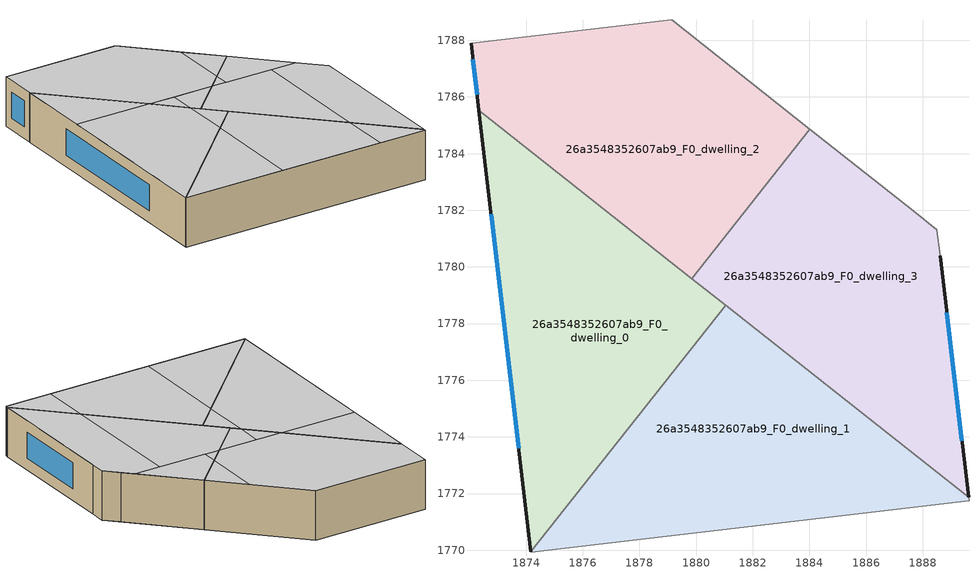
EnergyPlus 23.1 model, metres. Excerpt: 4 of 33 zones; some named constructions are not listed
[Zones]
26a3548352607ab9_F0_dwelling_0
 floor ground (EU_floor_Construction): 1881.04,1778.64 1874.17,1769.94 1872.33,1785.53 z0
 wall outside (EU_wall_Construction): 1872.33,1785.53 1874.17,1769.94 z0:3
 wall to 26a3548352607ab9_F0_dwelling_1 (EU_wall_Construction): 1874.17,1769.94 1881.04,1778.64 z0:3
 wall to 26a3548352607ab9_F0_dwelling_2 (EU_wall_Construction): 1879.84,1779.59 1872.33,1785.53 z0:3
 wall to 26a3548352607ab9_F0_dwelling_3 (EU_wall_Construction): 1881.04,1778.64 1879.84,1779.59 z0:3
 window (EU_Window_Construction): 1872.76,1781.87 1873.74,1773.6 z0.7:2.3
 ceiling to 26a3548352607ab9_F1_dwelling_0 (EU_floor_Construction): 1874.17,1769.94 1879.71,1776.96 1879.36,1779.97 1877.6,1781.36 1872.89,1780.81 z3
 ceiling to 26a3548352607ab9_F1_dwelling_4 (EU_floor_Construction): 1877.6,1781.36 1872.33,1785.53 1872.89,1780.81 z3
 ceiling to 26a3548352607ab9_F1_dwelling_1 (EU_floor_Construction): 1879.71,1776.96 1881.04,1778.64 1879.36,1779.97 z3
26a3548352607ab9_F0_dwelling_1
 floor ground (EU_floor_Construction): 1889.62,1771.87 1889.63,1771.75 1874.17,1769.93 1881.04,1778.64 z0
 wall adiabatic (EU_wall_Construction): 1874.17,1769.93 1889.63,1771.75 1889.62,1771.87 z0:3
 wall to 26a3548352607ab9_F0_dwelling_3 (EU_wall_Construction): 1889.62,1771.87 1881.04,1778.64 z0:3
 ceiling to 26a3548352607ab9_F1_dwelling_1 (EU_floor_Construction): 1886.73,1771.41 1886.38,1774.43 1881.04,1778.64 1879.71,1776.96 1880.45,1770.68 z3
 ceiling to 26a3548352607ab9_F1_dwelling_0 (EU_floor_Construction): 1880.45,1770.68 1879.71,1776.96 1874.17,1769.94 z3
 ceiling to 26a3548352607ab9_F1_dwelling_2 (EU_floor_Construction): 1889.63,1771.75 1889.62,1771.87 1886.38,1774.43 1886.73,1771.41 z3
26a3548352607ab9_F0_dwelling_2
 floor ground (EU_floor_Construction): 1884.01,1784.87 1879.84,1779.59 1872.33,1785.53 1872.05,1787.89 1879.13,1788.72 z0
 wall outside (EU_wall_Construction): 1872.05,1787.89 1872.33,1785.53 z0:3
 wall to 26a3548352607ab9_F0_dwelling_3 (EU_wall_Construction): 1879.84,1779.59 1884.01,1784.87 z0:3
 wall adiabatic (EU_wall_Construction): 1879.13,1788.72 1872.05,1787.89 z0:3
 wall to 26a3548352607ab9_F0_dwelling_4 (EU_wall_Construction): 1884.01,1784.87 1879.13,1788.72 z0:3
 window (EU_Window_Construction): 1872.12,1787.33 1872.27,1786.08 z0.7:2.3
 ceiling to 26a3548352607ab9_F1_dwelling_4 (EU_floor_Construction): 1881.61,1781.83 1882.42,1782.86 1882,1786.45 1879.13,1788.72 1872.05,1787.89 1872.33,1785.53 1877.6,1781.36 z3
 ceiling to 26a3548352607ab9_F1_dwelling_0 (EU_floor_Construction): 1879.36,1779.97 1879.17,1781.55 1877.6,1781.36 z3
 ceiling to 26a3548352607ab9_F1_dwelling_5 (EU_floor_Construction): 1882.42,1782.86 1884.01,1784.87 1882,1786.45 z3
 ceiling to 26a3548352607ab9_F1_dwelling_1 (EU_floor_Construction): 1879.84,1779.59 1881.61,1781.83 1879.17,1781.55 1879.36,1779.97 z3
26a3548352607ab9_F0_dwelling_3
 floor ground (EU_floor_Construction): 1888.5,1781.32 1889.62,1771.87 1879.84,1779.59 1884.01,1784.87 z0
 wall outside (EU_wall_Construction): 1889.62,1771.87 1888.61,1780.39 z0:3
 wall to 26a3548352607ab9_F0_dwelling_5 (EU_wall_Construction): 1888.61,1780.39 1888.5,1781.32 1887.67,1781.98 z0:3
 wall to 26a3548352607ab9_F0_dwelling_4 (EU_wall_Construction): 1887.67,1781.98 1884.01,1784.87 z0:3
 window (EU_Window_Construction): 1889.38,1773.87 1888.85,1778.39 z0.7:2.3
 ceiling to 26a3548352607ab9_F1_dwelling_5 (EU_floor_Construction): 1887.04,1782.47 1884.01,1784.87 1882.42,1782.86 1882.53,1781.94 z3
 ceiling to 26a3548352607ab9_F1_dwelling_1 (EU_floor_Construction): 1886.38,1774.43 1885.46,1782.28 1881.61,1781.83 1879.84,1779.59 z3
 ceiling to 26a3548352607ab9_F1_dwelling_4 (EU_floor_Construction): 1882.53,1781.94 1882.42,1782.86 1881.61,1781.83 z3
 ceiling to 26a3548352607ab9_F1_dwelling_2 (EU_floor_Construction): 1889.62,1771.87 1888.5,1781.32 1887.04,1782.47 1885.46,1782.28 1886.38,1774.43 z3
[HVACTEMPLATE:THERMOSTAT] Constant Heating Setpoint=20; Constant Cooling Setpoint=50
EU_HeatOnly_26a3548352607ab9_F0_dwelling_0; EU_HeatOnly_26a3548352607ab9_F0_dwelling_1; EU_HeatOnly_26a3548352607ab9_F0_dwelling_2; EU_HeatOnly_26a3548352607ab9_F0_dwelling_3; EU_HeatOnly_26a3548352607ab9_F0_dwelling_4; EU_HeatOnly_26a3548352607ab9_F0_dwelling_5; EU_HeatOnly_26a3548352607ab9_F0_dwelling_6; EU_HeatOnly_26a3548352607ab9_F0_dwelling_7; EU_HeatOnly_26a3548352607ab9_F0_dwelling_8; EU_HeatOnly_26a3548352607ab9_F1_dwelling_0; EU_HeatOnly_26a3548352607ab9_F1_dwelling_1; EU_HeatOnly_26a3548352607ab9_F1_dwelling_2; EU_HeatOnly_26a3548352607ab9_F1_dwelling_3; EU_HeatOnly_26a3548352607ab9_F1_dwelling_4; EU_HeatOnly_26a3548352607ab9_F1_dwelling_5; EU_HeatOnly_26a3548352607ab9_F1_dwelling_6; EU_HeatOnly_26a3548352607ab9_F1_dwelling_7; EU_HeatOnly_26a3548352607ab9_F2_dwelling_0; EU_HeatOnly_26a3548352607ab9_F2_dwelling_1; EU_HeatOnly_26a3548352607ab9_F2_dwelling_2; EU_HeatOnly_26a3548352607ab9_F2_dwelling_3; EU_HeatOnly_26a3548352607ab9_F2_dwelling_4; EU_HeatOnly_26a3548352607ab9_F2_dwelling_5; EU_HeatOnly_26a3548352607ab9_F2_dwelling_6; EU_HeatOnly_26a3548352607ab9_F2_dwelling_7; EU_HeatOnly_26a3548352607ab9_F3_dwelling_0; EU_HeatOnly_26a3548352607ab9_F3_dwelling_1; EU_HeatOnly_26a3548352607ab9_F3_dwelling_2; EU_HeatOnly_26a3548352607ab9_F3_dwelling_3; EU_HeatOnly_26a3548352607ab9_F3_dwelling_4; EU_HeatOnly_26a3548352607ab9_F3_dwelling_5; EU_HeatOnly_26a3548352607ab9_F3_dwelling_6; EU_HeatOnly_26a3548352607ab9_F3_dwelling_7
[SCHEDULE:CONSTANT]
Name | Hourly Value
EU_AlwaysOn | 1
EU_CoolingOff | 0
[SCHEDULE:FILE] Column Number=1; Rows to Skip at Top=0; Number of Hours of Data=8760; Column Separator=Comma; Interpolate to Timestep=No; Minutes per Item=60; Adjust Schedule for Daylight Savings=Yes
Name | File
EU_Step8_GainSchedule_26a3548352607ab9_F2_dwelling_3_f000 | ../../schedules/26a3548352607ab9/26a3548352607ab9_F2_dwelling_3_f000_gain.csv
EU_Step8_GainSchedule_26a3548352607ab9_F2_dwelling_4_f000 | ../../schedules/26a3548352607ab9/26a3548352607ab9_F2_dwelling_4_f000_gain.csv
EU_Step8_GainSchedule_26a3548352607ab9_F2_dwelling_5_f000 | ../../schedules/26a3548352607ab9/26a3548352607ab9_F2_dwelling_5_f000_gain.csv
EU_Step8_GainSchedule_26a3548352607ab9_F2_dwelling_6_f000 | ../../schedules/26a3548352607ab9/26a3548352607ab9_F2_dwelling_6_f000_gain.csv
EU_Step8_GainSchedule_26a3548352607ab9_F2_dwelling_7_f000 | ../../schedules/26a3548352607ab9/26a3548352607ab9_F2_dwelling_7_f000_gain.csv
EU_Step8_GainSchedule_26a3548352607ab9_F3_dwelling_0_f000 | ../../schedules/26a3548352607ab9/26a3548352607ab9_F3_dwelling_0_f000_gain.csv
EU_Step8_GainSchedule_26a3548352607ab9_F3_dwelling_1_f000 | ../../schedules/26a3548352607ab9/26a3548352607ab9_F3_dwelling_1_f000_gain.csv
EU_Step8_GainSchedule_26a3548352607ab9_F3_dwelling_2_f000 | ../../schedules/26a3548352607ab9/26a3548352607ab9_F3_dwelling_2_f000_gain.csv
EU_Step8_GainSchedule_26a3548352607ab9_F3_dwelling_3_f000 | ../../schedules/26a3548352607ab9/26a3548352607ab9_F3_dwelling_3_f000_gain.csv
EU_Step8_GainSchedule_26a3548352607ab9_F3_dwelling_4_f000 | ../../schedules/26a3548352607ab9/26a3548352607ab9_F3_dwelling_4_f000_gain.csv
EU_Step8_GainSchedule_26a3548352607ab9_F3_dwelling_5_f000 | ../../schedules/26a3548352607ab9/26a3548352607ab9_F3_dwelling_5_f000_gain.csv
EU_Step8_GainSchedule_26a3548352607ab9_F3_dwelling_6_f000 | ../../schedules/26a3548352607ab9/26a3548352607ab9_F3_dwelling_6_f000_gain.csv
EU_Step8_GainSchedule_26a3548352607ab9_F3_dwelling_7_f000 | ../../schedules/26a3548352607ab9/26a3548352607ab9_F3_dwelling_7_f000_gain.csv
